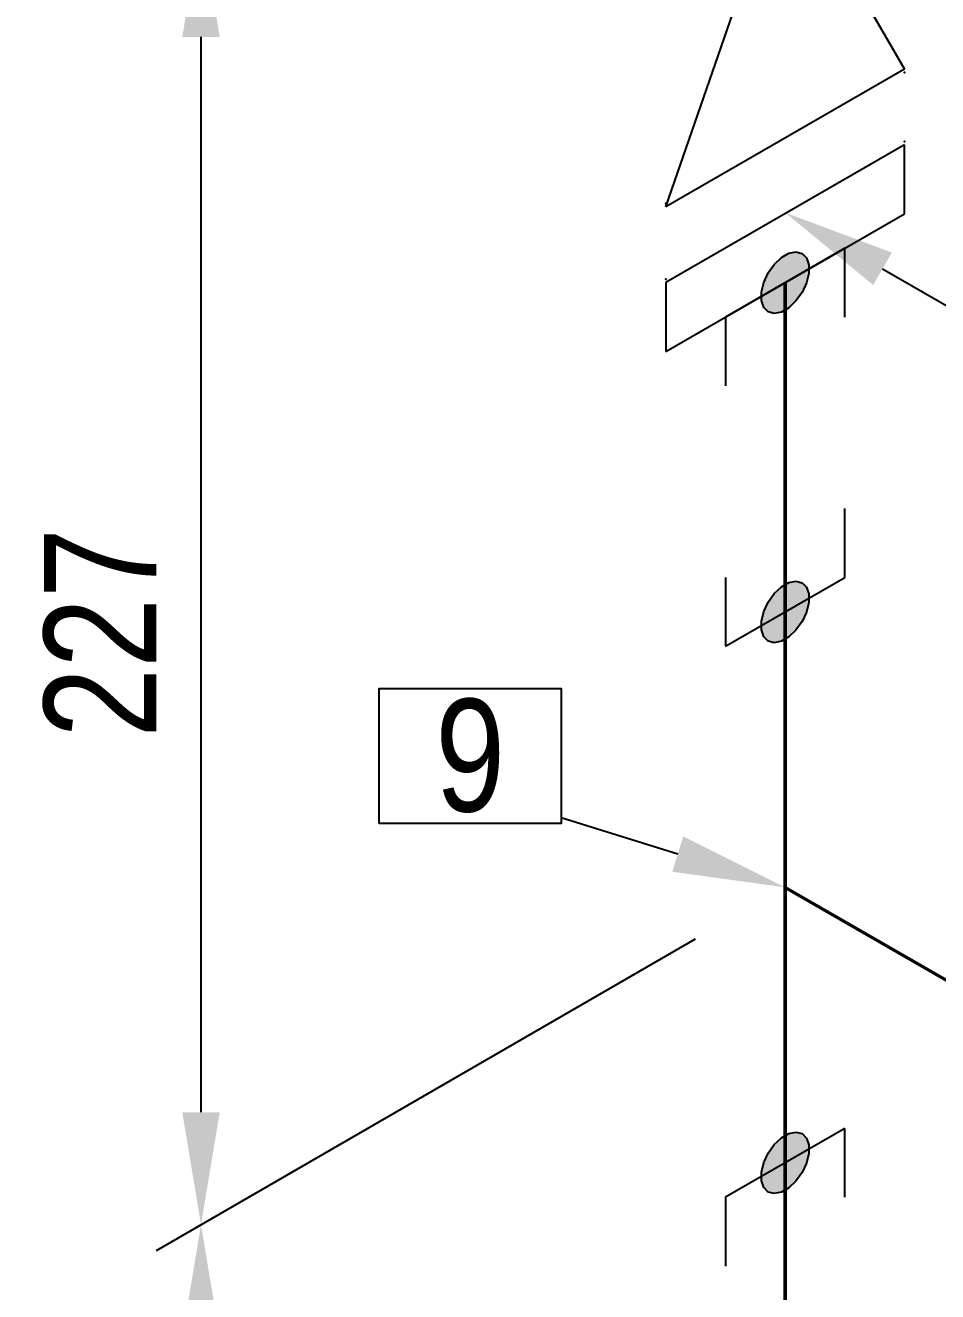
# Model space of a CAD drawing. Header units: millimetres. Extents: x 0 to 594, y 0 to 420.
# Drawn here: x 158.79 to 179.08, y 180.59 to 208.74 of the extents above; entities that cross this region are included whole.
import ezdxf
from ezdxf import colors
from ezdxf.entities.mleader import LeaderData, LeaderLine
from ezdxf.enums import TextEntityAlignment as Align
from ezdxf.math import Vec2, Vec3

# ---------------------------------------------------------------- set-up
doc = ezdxf.new("R2010")
doc.units = ezdxf.units.MM
doc.header["$LTSCALE"] = 0.25
for name, color, linetype in [('밸브', 4, 'Continuous'), ('용접', 1, 'Continuous'), ('주석', 7, 'Continuous'), ('치수', 1, 'Continuous')]:
    doc.layers.add(name, color=color, linetype=linetype)
doc.layers.add('파이프 작은 보어', color=30, linetype='Continuous', lineweight=50)
doc.styles.add('AdskIsoAnnotation', font='arial.ttf', dxfattribs={"width": 0.8, "height": 1})
doc.styles.add('AdskIsoMetric', font='arial.ttf', dxfattribs={"width": 0.8, "height": 2.5})
doc.styles.add('AdskIsoMetric-30', font='arial.ttf', dxfattribs={"width": 0.8, "height": 2.5})
doc.styles.get("Standard").update_dxf_attribs({"font": 'arial.ttf'})
doc.dimstyles.new('AdskIsoMetric', dxfattribs={"dimtxt": 2.5, "dimasz": 2.5, "dimexe": 1, "dimexo": 2, "dimgap": 0.8, "dimtad": 1, "dimdec": 0, "dimrnd": 1, "dimzin": 0, "dimdsep": 46, "dimtxsty": 'AdskIsoMetric', "dimcen": 0, "dimclrt": 7, "dimadec": 0, "dimazin": 0, "dimtfac": 1, "dimtdec": 0, "dimtmove": 1, "dimatfit": 3, "dimfxl": 0, "dimfrac": 2, "dimtolj": 1, "dimtzin": 0, "dimarcsym": 0})

# ---------------------------------------------------------------- blocks, each defined once
blk = doc.blocks.new('플랜지-1-IsoRight')
at = {"color": 0, "linetype": 'ByBlock', "lineweight": -2}
blk.add_wipeout([(0.044194173824159216, 0.17860862707794006), (-0.044194173824159244, 0.22963966338592295), (-0.044194173824159244, -0.17860862707794012), (0.044194173824159216, -0.2296396633859229)], dxfattribs=at)
at = {"color": 0, "linetype": 'ByBlock', "lineweight": -2, "extrusion": (0.7071067811865476, 0.408248290463863, -0.5773502691896257)}
for p, q in [((0.04419417382415923, 0.1786086270779401), (-0.04419417382415923, 0.2296396633859229)), ((-0.04419417382415923, 0.2296396633859229), (-0.04419417382415923, -0.1786086270779401)), ((0.04419417382415923, -0.2296396633859229), (0.04419417382415923, 0.1786086270779401)), ((-0.04419417382415923, -0.1786086270779401), (0.04419417382415923, -0.2296396633859229))]:
    blk.add_line(p, q, dxfattribs=at)
at = {"color": 0, "linetype": 'ByBlock', "lineweight": -2}
blk.add_wipeout([(0.044194173824159216, 0.17860862707794006), (-0.044194173824159244, 0.22963966338592295), (-0.044194173824159244, -0.17860862707794012), (0.044194173824159216, -0.2296396633859229)], dxfattribs=at)
at = {"color": 0, "linetype": 'ByBlock', "lineweight": -2, "extrusion": (0.7071067811865476, 0.408248290463863, -0.5773502691896257)}
for p, q in [((0.04419417382415923, 0.1786086270779401), (-0.04419417382415923, 0.2296396633859229)), ((-0.04419417382415923, 0.2296396633859229), (-0.04419417382415923, -0.1786086270779401)), ((0.04419417382415923, -0.2296396633859229), (0.04419417382415923, 0.1786086270779401)), ((-0.04419417382415923, -0.1786086270779401), (0.04419417382415923, -0.2296396633859229))]:
    blk.add_line(p, q, dxfattribs=at)
blk = doc.blocks.new('볼 밸브-1-IsoRight')
at = {"color": 0, "linetype": 'ByBlock', "lineweight": -2, "extrusion": (0.7071067811865476, 0.408248290463863, -0.5773502691896257)}
for p, q in [((-0.1005874048326692, 0.1163530573035437), (-0.3535533905862022, 0.4082482904577395)), ((-0.3535533905862022, 0.4082482904577395), (-0.3535533905862023, -2.041971206370991e-12)), ((0.1006348176480118, 6.81143462079328e-05), (0.3535533905932738, -2.040790848612922e-12)), ((-0.3535533905862023, -2.041971206370991e-12), (-0.1006347621483478, -6.82743933664705e-05)), ((0.3535533905932738, -2.040790848612922e-12), (0.3535533905932738, -0.4082482904618222)), ((0.1125395395231741, -0.06497473343818105), (0.1125395395231741, -0.06497473343818105)), ((0.3535533905932738, -0.4082482904618222), (0.1006820197096957, -0.116189436065043))]:
    blk.add_line(p, q, dxfattribs=at)
at = {"linetype": 'ByBlock', "extrusion": (-1.922962686383564e-16, -1.110223024625157e-16, -0.9999999999999997)}
for centre, start_param, end_param in [((3.535769712332928e-12, -2.041302889302434e-12), -0.7853981633974483, 2.356194490192345), ((3.535769712332928e-12, -2.041274034724402e-12), 2.356194490192345, 5.497787143782137)]:
    blk.add_ellipse(centre, major_axis=(-0.07957747154594771, 0.1378322238554481), ratio=0.5773502691896256, start_param=start_param, end_param=end_param, dxfattribs=at)
blk = doc.blocks.new('개스킷-1-IsoRight')
at = {"color": 0, "linetype": 'ByBlock', "lineweight": -2, "extrusion": (1, 0, 0)}
for p in [(-0.04419417382415923, 0.2296396633859229), (0.04419417382415922, 0.1786086270779401), (-0.05293575327064105, -0.1735616738313713), (0.04419417382415925, -0.229639663385923)]:
    blk.add_point(p, dxfattribs=at)
blk = doc.blocks.new('*D94')
at = {"layer": 'Defpoints', "color": 0}
for p in [(175.6901084671986, 189.5781647734514), (216.5235155812961, 181.0029861842233), (216.5235155812904, 166.0029861842261)]:
    blk.add_point(p, dxfattribs=at)
at = {"layer": '치수', "color": 0, "lineweight": -2}
blk.add_line((177.8551719766658, 203.3281647734499), (214.3584520718344, 182.2529861842224), dxfattribs=at)
at = {"layer": '치수', "color": 0}
for points in [[(178.063505309999, 203.6890086916935), (177.6468386433327, 202.9673208552063), (175.6901084672042, 204.5781647734489)], [(214.5667854051676, 182.613830102466), (214.1501187385012, 181.8921422659787), (216.5235155812961, 181.0029861842233)]]:
    blk.add_solid(points, dxfattribs=at)
at = {"layer": '치수', "color": 7, "insert": (199.1863983601029, 193.6294727469267), "char_height": 2.5, "attachment_point": 5, "rotation": 330.0000000000263, "style": 'AdskIsoMetric-30'}
blk.add_mtext('\\A1;335', dxfattribs=at)
blk = doc.blocks.new('*D95')
at = {"layer": 'Defpoints', "color": 0}
for p in [(173.0384580377722, 216.9505479272963), (175.6901084671986, 189.5781647734514), (162.6997274104281, 182.078164773451)]:
    blk.add_point(p, dxfattribs=at)
at = {"layer": '치수', "color": 0, "lineweight": -2}
for p, q in [((171.0384580377722, 215.7958473889173), (161.6997274104281, 210.4041287473322)), ((162.6997274104281, 208.4814790165216), (162.6997274104281, 184.578164773451)), ((173.6901084671986, 188.4234642350724), (161.6997274104281, 181.5008145042615))]:
    blk.add_line(p, q, dxfattribs=at)
at = {"layer": '치수', "color": 0}
for points in [[(162.2830607437614, 208.4814790165216), (163.1163940770948, 208.4814790165216), (162.6997274104281, 210.9814790165216)], [(162.2830607437615, 184.578164773451), (163.1163940770948, 184.578164773451), (162.6997274104281, 182.078164773451)]]:
    blk.add_solid(points, dxfattribs=at)
at = {"layer": '치수', "color": 7, "insert": (160.4547444047954, 195.2336803523584), "char_height": 2.5, "attachment_point": 5, "rotation": 90, "style": 'AdskIsoMetric-30'}
blk.add_mtext('\\A1;227', dxfattribs=at)
blk = doc.blocks.new('*D96')
at = {"layer": 'Defpoints', "color": 0}
for p in [(175.6901084671986, 189.5781647734514), (175.6901084671909, 147.0808471797044), (162.6997274104281, 139.5808471797116)]:
    blk.add_point(p, dxfattribs=at)
at = {"layer": '치수', "color": 0, "lineweight": -2}
for p, q in [((173.6901084671986, 188.4234642350729), (161.6997274104281, 181.5008145042649)), ((162.6997274104281, 179.5781647734541), (162.6997274104281, 142.0808471797116)), ((173.6901084671909, 145.9261466413259), (161.6997274104281, 139.0034969105224))]:
    blk.add_line(p, q, dxfattribs=at)
at = {"layer": '치수', "color": 0}
for points in [[(162.2830607437615, 179.5781647734541), (163.1163940770948, 179.5781647734541), (162.6997274104281, 182.0781647734541)], [(162.2830607437615, 142.0808471797116), (163.1163940770948, 142.0808471797116), (162.6997274104281, 139.5808471797116)]]:
    blk.add_solid(points, dxfattribs=at)
at = {"layer": '치수', "color": 7, "insert": (160.4334278971679, 159.521057342538), "char_height": 2.5, "attachment_point": 5, "rotation": 90, "style": 'AdskIsoMetric-30'}
blk.add_mtext('\\A1;327', dxfattribs=at)
blk = doc.blocks.new('티-2-Iso2DSkew0')
at = {"color": 0, "linetype": 'ByBlock', "lineweight": -2, "extrusion": (0.7071067811862046, 0.408248290463962, -0.5773502691899758)}
for p, q in [((0, 0), (-3.280264948557488e-12, 6.123724356956126)), ((4.440892098500626e-16, -6.123724356946807), (0, 0)), ((0, 0), (5.303300858901679, -3.061862178478971))]:
    blk.add_line(p, q, dxfattribs=at)
blk = doc.blocks.new('SocketWeld-1-IsoRight')
blk.add_hatch(color=256).paths.add_polyline_path([(0.005530793552061862, 0.03712900250979031), (0.005745491398917849, 0.03692449524956867), (0.005960189245773835, 0.03671998798934702), (0.006174887092629819, 0.03651548072912537), (0.006389584939485805, 0.03631097346890373), (0.006604282786341792, 0.03610646620868208), (0.006818980633197778, 0.03590195894846045), (0.007033678480053763, 0.0356974516882388), (0.007248376326909748, 0.03549294442801715), (0.007463074173765733, 0.03528843716779551), (0.007677772020621718, 0.03508392990757386), (0.007892469867477703, 0.03487942264735222), (0.00810716771433369, 0.03467491538713058), (0.008321865561189674, 0.03447040812690894), (0.00853656340804566, 0.03426590086668729), (0.008751261254901648, 0.03406139360646564), (0.008965959101757633, 0.03385688634624399), (0.009180656948613617, 0.03365237908602235), (0.009395354795469605, 0.03344787182580071), (0.00961005264232559, 0.03324336456557907), (0.009824750489181576, 0.03303885730535742), (0.01003944833603756, 0.03283435004513578), (0.01025414618289355, 0.03262984278491413), (0.01046884402974953, 0.03242533552469249), (0.01068354187660552, 0.03222082826447084), (0.0108982397234615, 0.0320163210042492), (0.01111293757031749, 0.03181181374402756), (0.01132763541717348, 0.03160730648380591), (0.01154233326402946, 0.03140279922358427), (0.01175703111088545, 0.03119829196336262), (0.01197172895774143, 0.03099378470314098), (0.01218642680459742, 0.03078927744291934), (0.0124011246514534, 0.03058477018269769), (0.01261582249830939, 0.03038026292247605), (0.01283052034516538, 0.0301757556622544), (0.01304521819202136, 0.02997124840203276), (0.01325991603887735, 0.02976674114181112), (0.01347461388573333, 0.02956223388158947), (0.01368931173258932, 0.02935772662136782), (0.0139040095794453, 0.02915321936114618), (0.01411870742630129, 0.02894871210092454), (0.01433340527315728, 0.02874420484070289), (0.01454810312001326, 0.02853969758048125), (0.01476280096686925, 0.0283351903202596), (0.01497749881372523, 0.02813068306003796), (0.01519219666058122, 0.02792617579981631), (0.0154068945074372, 0.02772166853959467), (0.01562159235429319, 0.02751716127937303), (0.01583629020114918, 0.02731265401915138), (0.01605098804800516, 0.02710814675892974), (0.01605098804800515, 0.02710814675892975), (0.01623362094498464, 0.02684948573792589), (0.01641625384196413, 0.02659082471692202), (0.01659888673894361, 0.02633216369591817), (0.0167815196359231, 0.02607350267491431), (0.01696415253290259, 0.02581484165391045), (0.01714678542988208, 0.02555618063290659), (0.01732941832686156, 0.02529751961190273), (0.01751205122384105, 0.02503885859089887), (0.01769468412082054, 0.02478019756989501), (0.01787731701780002, 0.02452153654889115), (0.01805994991477951, 0.02426287552788729), (0.01824258281175899, 0.02400421450688343), (0.01842521570873848, 0.02374555348587958), (0.01860784860571797, 0.02348689246487572), (0.01879048150269746, 0.02322823144387186), (0.01897311439967694, 0.022969570422868), (0.01915574729665643, 0.02271090940186414), (0.01933838019363592, 0.02245224838086028), (0.0195210130906154, 0.02219358735985642), (0.01970364598759489, 0.02193492633885256), (0.01988627888457438, 0.0216762653178487), (0.02006891178155386, 0.02141760429684484), (0.02025154467853335, 0.02115894327584098), (0.02043417757551284, 0.02090028225483712), (0.02061681047249232, 0.02064162123383326), (0.02079944336947181, 0.02038296021282941), (0.0209820762664513, 0.02012429919182554), (0.02116470916343079, 0.01986563817082168), (0.02134734206041027, 0.01960697714981783), (0.02152997495738975, 0.01934831612881397), (0.02171260785436925, 0.01908965510781011), (0.02189524075134873, 0.01883099408680625), (0.02207787364832822, 0.01857233306580239), (0.0222605065453077, 0.01831367204479853), (0.02244313944228719, 0.01805501102379467), (0.02262577233926668, 0.01779635000279081), (0.02280840523624617, 0.01753768898178695), (0.02299103813322565, 0.01727902796078309), (0.02317367103020514, 0.01702036693977924), (0.02335630392718463, 0.01676170591877537), (0.02353893682416412, 0.01650304489777151), (0.0237215697211436, 0.01624438387676765), (0.02390420261812309, 0.01598572285576379), (0.02408683551510257, 0.01572706183475994), (0.02426946841208206, 0.01546840081375608), (0.02445210130906154, 0.01520973979275222), (0.02463473420604104, 0.01495107877174836), (0.02481736710302052, 0.0146924177507445), (0.025, 0.01443375672974064), (0.025, 0.01443375672974065), (0.02513269056666842, 0.01414626149088774), (0.02526538113333684, 0.01385876625203483), (0.02539807170000526, 0.01357127101318192), (0.02553076226667367, 0.013283775774329), (0.0256634528333421, 0.01299628053547609), (0.02579614340001051, 0.01270878529662318), (0.02592883396667893, 0.01242129005777027), (0.02606152453334735, 0.01213379481891736), (0.02619421510001577, 0.01184629958006445), (0.02632690566668419, 0.01155880434121154), (0.02645959623335261, 0.01127130910235863), (0.02659228680002103, 0.01098381386350571), (0.02672497736668944, 0.01069631862465281), (0.02685766793335786, 0.01040882338579989), (0.02699035850002628, 0.01012132814694698), (0.02712304906669471, 0.009833832908094068), (0.02725573963336312, 0.009546337669241158), (0.02738843020003154, 0.009258842430388246), (0.02752112076669996, 0.008971347191535334), (0.02765381133336838, 0.008683851952682425), (0.0277865019000368, 0.00839635671382951), (0.02791919246670522, 0.0081088614749766), (0.02805188303337364, 0.007821366236123688), (0.02818457360004206, 0.007533870997270775), (0.02831726416671047, 0.007246375758417863), (0.02844995473337889, 0.006958880519564954), (0.02858264530004731, 0.006671385280712042), (0.02871533586671573, 0.00638389004185913), (0.02884802643338415, 0.00609639480300622), (0.02898071700005257, 0.005808899564153308), (0.02911340756672099, 0.005521404325300396), (0.02924609813338941, 0.005233909086447484), (0.02937878870005783, 0.004946413847594573), (0.02951147926672625, 0.004658918608741662), (0.02964416983339467, 0.004371423369888747), (0.02977686040006309, 0.004083928131035838), (0.02990955096673151, 0.003796432892182925), (0.03004224153339992, 0.003508937653330014), (0.03017493210006834, 0.003221442414477103), (0.03030762266673676, 0.00293394717562419), (0.03044031323340518, 0.002646451936771278), (0.03057300380007361, 0.002358956697918367), (0.03070569436674202, 0.002071461459065457), (0.03083838493341044, 0.001783966220212544), (0.03097107550007885, 0.001496470981359632), (0.03110376606674728, 0.001208975742506724), (0.03123645663341569, 0.0009214805036538103), (0.03136914720008412, 0.0006339852648008957), (0.03150183776675253, 0.0003464900259479903), (0.03150183776675253, 0.0003464900259479977), (0.03157159732593483, 5.830260632207122e-05), (0.03164135688511714, -0.0002298848133038541), (0.03171111644429944, -0.0005180722329297834), (0.03178087600348176, -0.0008062596525557088), (0.03185063556266406, -0.001094447072181635), (0.03192039512184636, -0.00138263449180756), (0.03199015468102867, -0.001670821911433489), (0.03205991424021097, -0.001959009331059415), (0.03212967379939329, -0.00224719675068534), (0.03219943335857559, -0.002535384170311267), (0.03226919291775789, -0.002823571589937197), (0.0323389524769402, -0.003111759009563121), (0.0324087120361225, -0.003399946429189048), (0.03247847159530481, -0.003688133848814972), (0.03254823115448711, -0.003976321268440905), (0.03261799071366943, -0.00426450868806683), (0.03268775027285173, -0.004552696107692756), (0.03275750983203403, -0.004840883527318682), (0.03282726939121634, -0.005129070946944612), (0.03289702895039864, -0.005417258366570537), (0.03296678850958095, -0.005705445786196462), (0.03303654806876326, -0.005993633205822391), (0.03310630762794557, -0.006281820625448319), (0.03317606718712787, -0.006570008045074246), (0.03324582674631017, -0.006858195464700171), (0.03331558630549249, -0.007146382884326101), (0.03338534586467479, -0.007434570303952027), (0.03345510542385709, -0.007722757723577954), (0.0335248649830394, -0.008010945143203878), (0.03359462454222171, -0.008299132562829808), (0.03366438410140402, -0.008587319982455734), (0.03373414366058632, -0.00887550740208166), (0.03380390321976862, -0.009163694821707587), (0.03387366277895093, -0.009451882241333517), (0.03394342233813324, -0.009740069660959442), (0.03401318189731554, -0.01002825708058537), (0.03408294145649785, -0.01031644450021129), (0.03415270101568016, -0.01060463191983723), (0.03422246057486246, -0.01089281933946315), (0.03429222013404477, -0.01118100675908908), (0.03436197969322707, -0.011469194178715), (0.03443173925240938, -0.01175738159834093), (0.03450149881159169, -0.01204556901796686), (0.03457125837077399, -0.01233375643759278), (0.0346410179299563, -0.01262194385721871), (0.0347107774891386, -0.01291013127684464), (0.03478053704832091, -0.01319831869647057), (0.03485029660750322, -0.01348650611609649), (0.03492005616668552, -0.01377469353572242), (0.03492005616668552, -0.01377469353572241), (0.03492005616668552, -0.01403536334356855), (0.03492005616668552, -0.01429603315141468), (0.03492005616668552, -0.01455670295926082), (0.03492005616668552, -0.01481737276710695), (0.03492005616668552, -0.01507804257495309), (0.03492005616668552, -0.01533871238279922), (0.03492005616668552, -0.01559938219064536), (0.03492005616668552, -0.01586005199849149), (0.03492005616668552, -0.01612072180633763), (0.03492005616668552, -0.01638139161418376), (0.03492005616668552, -0.0166420614220299), (0.03492005616668552, -0.01690273122987604), (0.03492005616668552, -0.01716340103772217), (0.03492005616668552, -0.0174240708455683), (0.03492005616668552, -0.01768474065341444), (0.03492005616668552, -0.01794541046126058), (0.03492005616668552, -0.01820608026910672), (0.03492005616668552, -0.01846675007695285), (0.03492005616668552, -0.01872741988479899), (0.03492005616668552, -0.01898808969264512), (0.03492005616668552, -0.01924875950049125), (0.03492005616668552, -0.01950942930833739), (0.03492005616668552, -0.01977009911618353), (0.03492005616668552, -0.02003076892402966), (0.03492005616668552, -0.0202914387318758), (0.03492005616668552, -0.02055210853972194), (0.03492005616668552, -0.02081277834756807), (0.03492005616668552, -0.0210734481554142), (0.03492005616668552, -0.02133411796326034), (0.03492005616668552, -0.02159478777110648), (0.03492005616668552, -0.02185545757895262), (0.03492005616668552, -0.02211612738679876), (0.03492005616668552, -0.02237679719464489), (0.03492005616668552, -0.02263746700249102), (0.03492005616668552, -0.02289813681033716), (0.03492005616668552, -0.02315880661818329), (0.03492005616668552, -0.02341947642602943), (0.03492005616668552, -0.02368014623387556), (0.03492005616668552, -0.0239408160417217), (0.03492005616668552, -0.02420148584956783), (0.03492005616668552, -0.02446215565741397), (0.03492005616668552, -0.02472282546526011), (0.03492005616668552, -0.02498349527310624), (0.03492005616668552, -0.02524416508095238), (0.03492005616668552, -0.02550483488879852), (0.03492005616668552, -0.02576550469664465), (0.03492005616668552, -0.02602617450449079), (0.03492005616668552, -0.02628684431233692), (0.03492005616668552, -0.02654751412018305), (0.03492005616668552, -0.02654751412018305), (0.03485029660750322, -0.02675515013926407), (0.03478053704832091, -0.02696278615834509), (0.0347107774891386, -0.0271704221774261), (0.0346410179299563, -0.02737805819650713), (0.03457125837077399, -0.02758569421558814), (0.03450149881159169, -0.02779333023466916), (0.03443173925240937, -0.02800096625375018), (0.03436197969322707, -0.0282086022728312), (0.03429222013404477, -0.02841623829191222), (0.03422246057486246, -0.02862387431099324), (0.03415270101568016, -0.02883151033007426), (0.03408294145649785, -0.02903914634915527), (0.03401318189731554, -0.02924678236823629), (0.03394342233813324, -0.02945441838731731), (0.03387366277895094, -0.02966205440639834), (0.03380390321976862, -0.02986969042547935), (0.03373414366058632, -0.03007732644456037), (0.03366438410140402, -0.03028496246364139), (0.03359462454222172, -0.03049259848272241), (0.0335248649830394, -0.03070023450180343), (0.0334551054238571, -0.03090787052088445), (0.03338534586467479, -0.03111550653996547), (0.03331558630549249, -0.03132314255904649), (0.03324582674631017, -0.0315307785781275), (0.03317606718712787, -0.03173841459720853), (0.03310630762794557, -0.03194605061628954), (0.03303654806876326, -0.03215368663537056), (0.03296678850958096, -0.03236132265445158), (0.03289702895039864, -0.0325689586735326), (0.03282726939121634, -0.03277659469261361), (0.03275750983203404, -0.03298423071169464), (0.03268775027285173, -0.03319186673077566), (0.03261799071366942, -0.03339950274985667), (0.03254823115448711, -0.03360713876893769), (0.03247847159530481, -0.03381477478801871), (0.03240871203612251, -0.03402241080709974), (0.0323389524769402, -0.03423004682618075), (0.03226919291775789, -0.03443768284526177), (0.03219943335857559, -0.03464531886434279), (0.03212967379939329, -0.03485295488342381), (0.03205991424021097, -0.03506059090250482), (0.03199015468102867, -0.03526822692158585), (0.03192039512184636, -0.03547586294066687), (0.03185063556266406, -0.03568349895974789), (0.03178087600348175, -0.0358911349788289), (0.03171111644429944, -0.03609877099790992), (0.03164135688511714, -0.03630640701699094), (0.03157159732593484, -0.03651404303607196), (0.03150183776675253, -0.03672167905515298), (0.03150183776675253, -0.03672167905515297), (0.03136914720008412, -0.03685595642523602), (0.03123645663341569, -0.03699023379531906), (0.03110376606674727, -0.03712451116540209), (0.03097107550007885, -0.03725878853548513), (0.03083838493341044, -0.03739306590556817), (0.03070569436674202, -0.03752734327565121), (0.03057300380007361, -0.03766162064573425), (0.03044031323340518, -0.03779589801581729), (0.03030762266673677, -0.03793017538590034), (0.03017493210006834, -0.03806445275598337), (0.03004224153339993, -0.03819873012606641), (0.0299095509667315, -0.03833300749614945), (0.02977686040006309, -0.03846728486623249), (0.02964416983339467, -0.03860156223631554), (0.02951147926672625, -0.03873583960639857), (0.02937878870005783, -0.03887011697648161), (0.02924609813338941, -0.03900439434656465), (0.02911340756672099, -0.03913867171664769), (0.02898071700005257, -0.03927294908673074), (0.02884802643338415, -0.03940722645681378), (0.02871533586671573, -0.03954150382689681), (0.02858264530004731, -0.03967578119697986), (0.0284499547333789, -0.03981005856706289), (0.02831726416671048, -0.03994433593714593), (0.02818457360004206, -0.04007861330722898), (0.02805188303337364, -0.04021289067731201), (0.02791919246670522, -0.04034716804739506), (0.0277865019000368, -0.0404814454174781), (0.02765381133336838, -0.04061572278756113), (0.02752112076669996, -0.04075000015764418), (0.02738843020003155, -0.04088427752772722), (0.02725573963336313, -0.04101855489781026), (0.02712304906669471, -0.0411528322678933), (0.02699035850002629, -0.04128710963797634), (0.02685766793335787, -0.04142138700805938), (0.02672497736668945, -0.04155566437814241), (0.02659228680002102, -0.04168994174822546), (0.02645959623335261, -0.0418242191183085), (0.0263269056666842, -0.04195849648839153), (0.02619421510001577, -0.04209277385847458), (0.02606152453334735, -0.04222705122855762), (0.02592883396667893, -0.04236132859864066), (0.02579614340001051, -0.0424956059687237), (0.0256634528333421, -0.04262988333880674), (0.02553076226667368, -0.04276416070888978), (0.02539807170000526, -0.04289843807897282), (0.02526538113333684, -0.04303271544905586), (0.02513269056666842, -0.0431669928191389), (0.025, -0.04330127018922194), (0.025, -0.04330127018922193), (0.02481736710302052, -0.04334904490575781), (0.02463473420604103, -0.04339681962229371), (0.02445210130906154, -0.04344459433882959), (0.02426946841208206, -0.04349236905536547), (0.02408683551510258, -0.04354014377190136), (0.02390420261812309, -0.04358791848843723), (0.0237215697211436, -0.04363569320497312), (0.02353893682416411, -0.043683467921509), (0.02335630392718463, -0.04373124263804488), (0.02317367103020514, -0.04377901735458077), (0.02299103813322565, -0.04382679207111666), (0.02280840523624617, -0.04387456678765254), (0.02262577233926668, -0.04392234150418842), (0.02244313944228719, -0.0439701162207243), (0.0222605065453077, -0.04401789093726018), (0.02207787364832822, -0.04406566565379607), (0.02189524075134873, -0.04411344037033195), (0.02171260785436925, -0.04416121508686784), (0.02152997495738976, -0.04420898980340372), (0.02134734206041027, -0.04425676451993961), (0.02116470916343078, -0.04430453923647549), (0.0209820762664513, -0.04435231395301138), (0.02079944336947181, -0.04440008866954726), (0.02061681047249233, -0.04444786338608314), (0.02043417757551284, -0.04449563810261903), (0.02025154467853335, -0.0445434128191549), (0.02006891178155387, -0.04459118753569079), (0.01988627888457438, -0.04463896225222667), (0.01970364598759489, -0.04468673696876255), (0.0195210130906154, -0.04473451168529844), (0.01933838019363592, -0.04478228640183432), (0.01915574729665643, -0.04483006111837021), (0.01897311439967694, -0.04487783583490609), (0.01879048150269745, -0.04492561055144197), (0.01860784860571797, -0.04497338526797786), (0.01842521570873848, -0.04502115998451374), (0.018242582811759, -0.04506893470104963), (0.01805994991477951, -0.04511670941758551), (0.01787731701780002, -0.04516448413412139), (0.01769468412082054, -0.04521225885065728), (0.01751205122384105, -0.04526003356719316), (0.01732941832686156, -0.04530780828372905), (0.01714678542988207, -0.04535558300026492), (0.01696415253290259, -0.0454033577168008), (0.0167815196359231, -0.04545113243333669), (0.01659888673894361, -0.04549890714987258), (0.01641625384196413, -0.04554668186640846), (0.01623362094498464, -0.04559445658294435), (0.01605098804800516, -0.04564223129948022), (0.01605098804800516, -0.04564223129948022), (0.01583629020114918, -0.0455988268403484), (0.01562159235429319, -0.04555542238121656), (0.0154068945074372, -0.04551201792208474), (0.01519219666058122, -0.0454686134629529), (0.01497749881372523, -0.04542520900382108), (0.01476280096686925, -0.04538180454468926), (0.01454810312001326, -0.04533840008555743), (0.01433340527315728, -0.0452949956264256), (0.01411870742630129, -0.04525159116729377), (0.01390400957944531, -0.04520818670816194), (0.01368931173258932, -0.04516478224903011), (0.01347461388573333, -0.04512137778989828), (0.01325991603887735, -0.04507797333076645), (0.01304521819202136, -0.04503456887163462), (0.01283052034516538, -0.0449911644125028), (0.01261582249830939, -0.04494775995337097), (0.0124011246514534, -0.04490435549423914), (0.01218642680459742, -0.04486095103510732), (0.01197172895774143, -0.04481754657597548), (0.01175703111088545, -0.04477414211684366), (0.01154233326402946, -0.04473073765771183), (0.01132763541717348, -0.04468733319858), (0.01111293757031749, -0.04464392873944817), (0.0108982397234615, -0.04460052428031634), (0.01068354187660552, -0.04455711982118452), (0.01046884402974953, -0.04451371536205269), (0.01025414618289355, -0.04447031090292085), (0.01003944833603756, -0.04442690644378903), (0.009824750489181576, -0.04438350198465719), (0.00961005264232559, -0.04434009752552537), (0.009395354795469602, -0.04429669306639353), (0.009180656948613619, -0.04425328860726171), (0.008965959101757631, -0.04420988414812989), (0.008751261254901645, -0.04416647968899806), (0.008536563408045659, -0.04412307522986622), (0.008321865561189672, -0.04407967077073439), (0.00810716771433369, -0.04403626631160257), (0.0078924698674777, -0.04399286185247074), (0.007677772020621717, -0.04394945739333891), (0.007463074173765729, -0.04390605293420708), (0.007248376326909743, -0.04386264847507525), (0.007033678480053755, -0.04381924401594343), (0.006818980633197773, -0.04377583955681159), (0.006604282786341786, -0.04373243509767977), (0.006389584939485798, -0.04368903063854794), (0.006174887092629814, -0.04364562617941611), (0.005960189245773828, -0.04360222172028428), (0.005745491398917842, -0.04355881726115245), (0.005530793552061857, -0.04351541280202062), (0.005530793552061866, -0.04351541280202063), (0.005305046876467502, -0.04338507789809756), (0.005079300200873141, -0.0432547429941745), (0.004853553525278781, -0.04312440809025143), (0.00462780684968442, -0.04299407318632836), (0.004402060174090058, -0.04286373828240529), (0.004176313498495695, -0.04273340337848222), (0.003950566822901335, -0.04260306847455915), (0.003724820147306971, -0.04247273357063609), (0.003499073471712612, -0.04234239866671302), (0.003273326796118249, -0.04221206376278995), (0.003047580120523889, -0.04208172885886688), (0.002821833444929527, -0.04195139395494382), (0.002596086769335168, -0.04182105905102074), (0.002370340093740804, -0.04169072414709768), (0.002144593418146441, -0.04156038924317461), (0.001918846742552079, -0.04143005433925154), (0.001693100066957717, -0.04129971943532848), (0.001467353391363356, -0.04116938453140541), (0.001241606715768995, -0.04103904962748234), (0.001015860040174633, -0.04090871472355927), (0.000790113364580269, -0.0407783798196362), (0.0005643666889859084, -0.04064804491571314), (0.0003386200133915496, -0.04051771001179007), (0.0001128733377971855, -0.040387375107867), (-0.0001128733377971768, -0.04025704020394394), (-0.0003386200133915392, -0.04012670530002087), (-0.0005643666889859015, -0.03999637039609781), (-0.0007901133645802604, -0.03986603549217474), (-0.001015860040174624, -0.03973570058825166), (-0.001241606715768985, -0.0396053656843286), (-0.001467353391363347, -0.03947503078040553), (-0.00169310006695771, -0.03934469587648247), (-0.00191884674255207, -0.0392143609725594), (-0.002144593418146431, -0.03908402606863633), (-0.002370340093740793, -0.03895369116471326), (-0.002596086769335156, -0.03882335626079018), (-0.002821833444929516, -0.03869302135686712), (-0.003047580120523878, -0.03856268645294406), (-0.003273326796118241, -0.03843235154902098), (-0.003499073471712601, -0.03830201664509792), (-0.003724820147306965, -0.03817168174117486), (-0.003950566822901326, -0.03804134683725179), (-0.004176313498495687, -0.03791101193332871), (-0.004402060174090049, -0.03778067702940564), (-0.004627806849684413, -0.03765034212548259), (-0.004853553525278772, -0.03752000722155951), (-0.005079300200873136, -0.03738967231763644), (-0.005305046876467497, -0.03725933741371337), (-0.005530793552061857, -0.03712900250979032), (-0.00553079355206185, -0.03712900250979032), (-0.005745491398917837, -0.03692449524956867), (-0.005960189245773823, -0.03671998798934703), (-0.006174887092629807, -0.03651548072912537), (-0.006389584939485794, -0.03631097346890373), (-0.006604282786341779, -0.03610646620868209), (-0.006818980633197766, -0.03590195894846045), (-0.007033678480053751, -0.0356974516882388), (-0.007248376326909737, -0.03549294442801716), (-0.007463074173765722, -0.03528843716779551), (-0.007677772020621708, -0.03508392990757387), (-0.007892469867477693, -0.03487942264735223), (-0.008107167714333677, -0.03467491538713058), (-0.008321865561189665, -0.03447040812690894), (-0.00853656340804565, -0.03426590086668729), (-0.008751261254901634, -0.03406139360646565), (-0.008965959101757622, -0.033856886346244), (-0.009180656948613607, -0.03365237908602236), (-0.009395354795469595, -0.03344787182580072), (-0.00961005264232558, -0.03324336456557907), (-0.009824750489181567, -0.03303885730535742), (-0.01003944833603755, -0.03283435004513578), (-0.01025414618289354, -0.03262984278491414), (-0.01046884402974952, -0.0324253355246925), (-0.01068354187660551, -0.03222082826447085), (-0.0108982397234615, -0.03201632100424921), (-0.01111293757031748, -0.03181181374402756), (-0.01132763541717347, -0.03160730648380592), (-0.01154233326402945, -0.03140279922358428), (-0.01175703111088544, -0.03119829196336263), (-0.01197172895774143, -0.03099378470314099), (-0.01218642680459741, -0.03078927744291934), (-0.0124011246514534, -0.0305847701826977), (-0.01261582249830938, -0.03038026292247605), (-0.01283052034516537, -0.03017575566225441), (-0.01304521819202136, -0.02997124840203276), (-0.01325991603887734, -0.02976674114181112), (-0.01347461388573333, -0.02956223388158947), (-0.01368931173258931, -0.02935772662136783), (-0.0139040095794453, -0.02915321936114618), (-0.01411870742630128, -0.02894871210092454), (-0.01433340527315727, -0.02874420484070289), (-0.01454810312001326, -0.02853969758048125), (-0.01476280096686924, -0.02833519032025961), (-0.01497749881372523, -0.02813068306003796), (-0.01519219666058121, -0.02792617579981631), (-0.0154068945074372, -0.02772166853959467), (-0.01562159235429319, -0.02751716127937303), (-0.01583629020114917, -0.02731265401915139), (-0.01605098804800515, -0.02710814675892974), (-0.01605098804800515, -0.02710814675892975), (-0.01623362094498464, -0.02684948573792589), (-0.01641625384196413, -0.02659082471692203), (-0.01659888673894361, -0.02633216369591817), (-0.01678151963592309, -0.02607350267491431), (-0.01696415253290258, -0.02581484165391045), (-0.01714678542988207, -0.02555618063290659), (-0.01732941832686156, -0.02529751961190274), (-0.01751205122384104, -0.02503885859089888), (-0.01769468412082053, -0.02478019756989502), (-0.01787731701780002, -0.02452153654889116), (-0.0180599499147795, -0.0242628755278873), (-0.01824258281175899, -0.02400421450688344), (-0.01842521570873848, -0.02374555348587958), (-0.01860784860571796, -0.02348689246487572), (-0.01879048150269745, -0.02322823144387186), (-0.01897311439967694, -0.022969570422868), (-0.01915574729665642, -0.02271090940186414), (-0.01933838019363591, -0.02245224838086029), (-0.0195210130906154, -0.02219358735985642), (-0.01970364598759488, -0.02193492633885256), (-0.01988627888457437, -0.0216762653178487), (-0.02006891178155386, -0.02141760429684485), (-0.02025154467853334, -0.02115894327584099), (-0.02043417757551283, -0.02090028225483712), (-0.02061681047249232, -0.02064162123383327), (-0.0207994433694718, -0.02038296021282941), (-0.02098207626645129, -0.02012429919182555), (-0.02116470916343078, -0.01986563817082169), (-0.02134734206041027, -0.01960697714981783), (-0.02152997495738975, -0.01934831612881397), (-0.02171260785436924, -0.01908965510781011), (-0.02189524075134873, -0.01883099408680625), (-0.02207787364832821, -0.01857233306580239), (-0.0222605065453077, -0.01831367204479854), (-0.02244313944228719, -0.01805501102379467), (-0.02262577233926667, -0.01779635000279082), (-0.02280840523624616, -0.01753768898178695), (-0.02299103813322565, -0.01727902796078309), (-0.02317367103020514, -0.01702036693977924), (-0.02335630392718462, -0.01676170591877538), (-0.02353893682416411, -0.01650304489777152), (-0.02372156972114359, -0.01624438387676766), (-0.02390420261812308, -0.0159857228557638), (-0.02408683551510257, -0.01572706183475994), (-0.02426946841208206, -0.01546840081375608), (-0.02445210130906154, -0.01520973979275222), (-0.02463473420604103, -0.01495107877174836), (-0.02481736710302052, -0.0146924177507445), (-0.025, -0.01443375672974064), (-0.025, -0.01443375672974065), (-0.02513269056666841, -0.01414626149088774), (-0.02526538113333683, -0.01385876625203483), (-0.02539807170000525, -0.01357127101318192), (-0.02553076226667367, -0.01328377577432901), (-0.02566345283334209, -0.0129962805354761), (-0.02579614340001051, -0.01270878529662318), (-0.02592883396667893, -0.01242129005777028), (-0.02606152453334735, -0.01213379481891736), (-0.02619421510001577, -0.01184629958006445), (-0.02632690566668419, -0.01155880434121154), (-0.02645959623335261, -0.01127130910235863), (-0.02659228680002102, -0.01098381386350572), (-0.02672497736668944, -0.01069631862465281), (-0.02685766793335786, -0.0104088233857999), (-0.02699035850002628, -0.01012132814694698), (-0.0271230490666947, -0.009833832908094071), (-0.02725573963336312, -0.009546337669241161), (-0.02738843020003154, -0.009258842430388246), (-0.02752112076669996, -0.008971347191535337), (-0.02765381133336837, -0.008683851952682427), (-0.0277865019000368, -0.008396356713829514), (-0.02791919246670521, -0.008108861474976602), (-0.02805188303337364, -0.00782136623612369), (-0.02818457360004205, -0.007533870997270779), (-0.02831726416671047, -0.007246375758417868), (-0.02844995473337889, -0.006958880519564957), (-0.02858264530004731, -0.006671385280712045), (-0.02871533586671574, -0.006383890041859131), (-0.02884802643338415, -0.006096394803006223), (-0.02898071700005257, -0.00580889956415331), (-0.02911340756672099, -0.005521404325300399), (-0.02924609813338941, -0.00523390908644749), (-0.02937878870005783, -0.004946413847594573), (-0.02951147926672625, -0.004658918608741662), (-0.02964416983339466, -0.004371423369888756), (-0.02977686040006308, -0.00408392813103584), (-0.0299095509667315, -0.003796432892182928), (-0.03004224153339992, -0.003508937653330017), (-0.03017493210006834, -0.003221442414477106), (-0.03030762266673676, -0.002933947175624193), (-0.03044031323340518, -0.002646451936771281), (-0.0305730038000736, -0.002358956697918373), (-0.03070569436674202, -0.002071461459065457), (-0.03083838493341044, -0.001783966220212547), (-0.03097107550007885, -0.001496470981359638), (-0.03110376606674728, -0.001208975742506724), (-0.03123645663341569, -0.0009214805036538131), (-0.03136914720008412, -0.000633985264800902), (-0.03150183776675253, -0.0003464900259479903), (-0.03150183776675253, -0.0003464900259480006), (-0.03157159732593483, -5.830260632207406e-05), (-0.03164135688511714, 0.0002298848133038513), (-0.03171111644429944, 0.0005180722329297806), (-0.03178087600348176, 0.000806259652555706), (-0.03185063556266406, 0.001094447072181632), (-0.03192039512184636, 0.001382634491807557), (-0.03199015468102867, 0.001670821911433487), (-0.03205991424021098, 0.001959009331059412), (-0.03212967379939328, 0.002247196750685338), (-0.03219943335857559, 0.002535384170311264), (-0.03226919291775789, 0.00282357158993719), (-0.0323389524769402, 0.003111759009563118), (-0.0324087120361225, 0.003399946429189045), (-0.03247847159530481, 0.003688133848814969), (-0.03254823115448711, 0.003976321268440895), (-0.03261799071366943, 0.004264508688066828), (-0.03268775027285173, 0.004552696107692752), (-0.03275750983203403, 0.004840883527318679), (-0.03282726939121634, 0.005129070946944604), (-0.03289702895039864, 0.005417258366570534), (-0.03296678850958095, 0.005705445786196459), (-0.03303654806876326, 0.005993633205822385), (-0.03310630762794556, 0.006281820625448313), (-0.03317606718712787, 0.006570008045074243), (-0.03324582674631017, 0.006858195464700168), (-0.03331558630549248, 0.007146382884326095), (-0.03338534586467479, 0.00743457030395202), (-0.03345510542385709, 0.00772275772357795), (-0.0335248649830394, 0.008010945143203874), (-0.0335946245422217, 0.008299132562829803), (-0.03366438410140401, 0.008587319982455727), (-0.03373414366058632, 0.008875507402081656), (-0.03380390321976862, 0.009163694821707584), (-0.03387366277895093, 0.00945188224133351), (-0.03394342233813323, 0.009740069660959435), (-0.03401318189731554, 0.01002825708058536), (-0.03408294145649785, 0.01031644450021129), (-0.03415270101568015, 0.01060463191983722), (-0.03422246057486246, 0.01089281933946314), (-0.03429222013404476, 0.01118100675908907), (-0.03436197969322707, 0.011469194178715), (-0.03443173925240937, 0.01175738159834093), (-0.03450149881159168, 0.01204556901796685), (-0.03457125837077399, 0.01233375643759278), (-0.0346410179299563, 0.01262194385721871), (-0.0347107774891386, 0.01291013127684464), (-0.0347805370483209, 0.01319831869647056), (-0.03485029660750321, 0.01348650611609649), (-0.03492005616668552, 0.01377469353572242), (-0.03492005616668552, 0.0137746935357224), (-0.03492005616668552, 0.01403536334356854), (-0.03492005616668552, 0.01429603315141467), (-0.03492005616668552, 0.01455670295926081), (-0.03492005616668552, 0.01481737276710694), (-0.03492005616668552, 0.01507804257495308), (-0.03492005616668552, 0.01533871238279922), (-0.03492005616668552, 0.01559938219064535), (-0.03492005616668552, 0.01586005199849149), (-0.03492005616668551, 0.01612072180633762), (-0.03492005616668551, 0.01638139161418375), (-0.03492005616668551, 0.01664206142202989), (-0.03492005616668552, 0.01690273122987603), (-0.03492005616668552, 0.01716340103772216), (-0.03492005616668552, 0.0174240708455683), (-0.03492005616668552, 0.01768474065341444), (-0.03492005616668552, 0.01794541046126057), (-0.03492005616668551, 0.01820608026910671), (-0.03492005616668551, 0.01846675007695284), (-0.03492005616668552, 0.01872741988479898), (-0.03492005616668552, 0.01898808969264511), (-0.03492005616668552, 0.01924875950049125), (-0.03492005616668552, 0.01950942930833739), (-0.03492005616668552, 0.01977009911618352), (-0.03492005616668551, 0.02003076892402966), (-0.03492005616668552, 0.0202914387318758), (-0.03492005616668552, 0.02055210853972193), (-0.03492005616668552, 0.02081277834756807), (-0.03492005616668552, 0.0210734481554142), (-0.03492005616668552, 0.02133411796326034), (-0.03492005616668552, 0.02159478777110647), (-0.03492005616668552, 0.02185545757895261), (-0.03492005616668552, 0.02211612738679875), (-0.03492005616668552, 0.02237679719464488), (-0.03492005616668552, 0.02263746700249102), (-0.03492005616668552, 0.02289813681033715), (-0.03492005616668552, 0.02315880661818329), (-0.03492005616668552, 0.02341947642602943), (-0.03492005616668552, 0.02368014623387556), (-0.03492005616668552, 0.0239408160417217), (-0.03492005616668552, 0.02420148584956783), (-0.03492005616668552, 0.02446215565741397), (-0.03492005616668552, 0.0247228254652601), (-0.03492005616668552, 0.02498349527310624), (-0.03492005616668552, 0.02524416508095238), (-0.03492005616668552, 0.02550483488879851), (-0.03492005616668552, 0.02576550469664465), (-0.03492005616668552, 0.02602617450449078), (-0.03492005616668552, 0.02628684431233692), (-0.03492005616668552, 0.02654751412018305), (-0.03492005616668552, 0.02654751412018305), (-0.03485029660750322, 0.02675515013926406), (-0.03478053704832091, 0.02696278615834508), (-0.0347107774891386, 0.0271704221774261), (-0.0346410179299563, 0.02737805819650712), (-0.03457125837077399, 0.02758569421558814), (-0.03450149881159169, 0.02779333023466916), (-0.03443173925240938, 0.02800096625375018), (-0.03436197969322707, 0.02820860227283119), (-0.03429222013404477, 0.02841623829191221), (-0.03422246057486246, 0.02862387431099323), (-0.03415270101568016, 0.02883151033007425), (-0.03408294145649785, 0.02903914634915527), (-0.03401318189731554, 0.02924678236823629), (-0.03394342233813324, 0.02945441838731731), (-0.03387366277895094, 0.02966205440639833), (-0.03380390321976862, 0.02986969042547934), (-0.03373414366058632, 0.03007732644456037), (-0.03366438410140402, 0.03028496246364138), (-0.03359462454222172, 0.03049259848272241), (-0.0335248649830394, 0.03070023450180343), (-0.03345510542385709, 0.03090787052088444), (-0.03338534586467479, 0.03111550653996546), (-0.03331558630549249, 0.03132314255904648), (-0.03324582674631017, 0.0315307785781275), (-0.03317606718712787, 0.03173841459720851), (-0.03310630762794557, 0.03194605061628954), (-0.03303654806876326, 0.03215368663537056), (-0.03296678850958096, 0.03236132265445157), (-0.03289702895039865, 0.0325689586735326), (-0.03282726939121634, 0.03277659469261361), (-0.03275750983203404, 0.03298423071169463), (-0.03268775027285174, 0.03319186673077565), (-0.03261799071366943, 0.03339950274985667), (-0.03254823115448711, 0.03360713876893769), (-0.03247847159530481, 0.0338147747880187), (-0.03240871203612251, 0.03402241080709973), (-0.0323389524769402, 0.03423004682618074), (-0.03226919291775789, 0.03443768284526176), (-0.03219943335857559, 0.03464531886434279), (-0.03212967379939329, 0.0348529548834238), (-0.03205991424021098, 0.03506059090250482), (-0.03199015468102867, 0.03526822692158584), (-0.03192039512184636, 0.03547586294066686), (-0.03185063556266406, 0.03568349895974788), (-0.03178087600348175, 0.0358911349788289), (-0.03171111644429945, 0.03609877099790992), (-0.03164135688511714, 0.03630640701699094), (-0.03157159732593483, 0.03651404303607196), (-0.03150183776675253, 0.03672167905515297), (-0.03150183776675253, 0.03672167905515297), (-0.03136914720008412, 0.03685595642523601), (-0.03123645663341569, 0.03699023379531905), (-0.03110376606674728, 0.03712451116540209), (-0.03097107550007886, 0.03725878853548512), (-0.03083838493341044, 0.03739306590556817), (-0.03070569436674202, 0.03752734327565121), (-0.0305730038000736, 0.03766162064573425), (-0.03044031323340518, 0.03779589801581729), (-0.03030762266673676, 0.03793017538590033), (-0.03017493210006834, 0.03806445275598336), (-0.03004224153339993, 0.03819873012606641), (-0.02990955096673151, 0.03833300749614945), (-0.02977686040006309, 0.03846728486623249), (-0.02964416983339467, 0.03860156223631553), (-0.02951147926672625, 0.03873583960639857), (-0.02937878870005783, 0.03887011697648161), (-0.02924609813338941, 0.03900439434656465), (-0.02911340756672099, 0.03913867171664769), (-0.02898071700005258, 0.03927294908673073), (-0.02884802643338416, 0.03940722645681377), (-0.02871533586671574, 0.03954150382689681), (-0.02858264530004732, 0.03967578119697985), (-0.0284499547333789, 0.03981005856706289), (-0.02831726416671048, 0.03994433593714593), (-0.02818457360004206, 0.04007861330722897), (-0.02805188303337364, 0.04021289067731201), (-0.02791919246670522, 0.04034716804739506), (-0.0277865019000368, 0.04048144541747809), (-0.02765381133336839, 0.04061572278756113), (-0.02752112076669997, 0.04075000015764417), (-0.02738843020003155, 0.04088427752772721), (-0.02725573963336313, 0.04101855489781026), (-0.02712304906669471, 0.04115283226789329), (-0.02699035850002629, 0.04128710963797633), (-0.02685766793335787, 0.04142138700805937), (-0.02672497736668945, 0.04155566437814241), (-0.02659228680002103, 0.04168994174822545), (-0.02645959623335262, 0.0418242191183085), (-0.02632690566668419, 0.04195849648839153), (-0.02619421510001578, 0.04209277385847458), (-0.02606152453334736, 0.04222705122855762), (-0.02592883396667894, 0.04236132859864065), (-0.02579614340001052, 0.04249560596872369), (-0.0256634528333421, 0.04262988333880674), (-0.02553076226667368, 0.04276416070888978), (-0.02539807170000526, 0.04289843807897281), (-0.02526538113333684, 0.04303271544905585), (-0.02513269056666843, 0.0431669928191389), (-0.025, 0.04330127018922193), (-0.02500000000000001, 0.04330127018922193), (-0.02481736710302052, 0.04334904490575781), (-0.02463473420604104, 0.0433968196222937), (-0.02445210130906155, 0.04344459433882958), (-0.02426946841208206, 0.04349236905536547), (-0.02408683551510258, 0.04354014377190135), (-0.02390420261812309, 0.04358791848843723), (-0.0237215697211436, 0.04363569320497311), (-0.02353893682416412, 0.043683467921509), (-0.02335630392718463, 0.04373124263804488), (-0.02317367103020515, 0.04377901735458076), (-0.02299103813322565, 0.04382679207111665), (-0.02280840523624617, 0.04387456678765253), (-0.02262577233926669, 0.04392234150418842), (-0.0224431394422872, 0.0439701162207243), (-0.02226050654530771, 0.04401789093726018), (-0.02207787364832822, 0.04406566565379606), (-0.02189524075134874, 0.04411344037033195), (-0.02171260785436925, 0.04416121508686784), (-0.02152997495738977, 0.04420898980340372), (-0.02134734206041028, 0.0442567645199396), (-0.02116470916343079, 0.04430453923647548), (-0.0209820762664513, 0.04435231395301137), (-0.02079944336947181, 0.04440008866954725), (-0.02061681047249233, 0.04444786338608314), (-0.02043417757551284, 0.04449563810261901), (-0.02025154467853335, 0.0445434128191549), (-0.02006891178155387, 0.04459118753569079), (-0.01988627888457438, 0.04463896225222667), (-0.0197036459875949, 0.04468673696876256), (-0.01952101309061541, 0.04473451168529844), (-0.01933838019363592, 0.04478228640183432), (-0.01915574729665644, 0.04483006111837021), (-0.01897311439967695, 0.04487783583490609), (-0.01879048150269746, 0.04492561055144197), (-0.01860784860571797, 0.04497338526797785), (-0.01842521570873849, 0.04502115998451374), (-0.018242582811759, 0.04506893470104962), (-0.01805994991477951, 0.04511670941758551), (-0.01787731701780003, 0.04516448413412139), (-0.01769468412082054, 0.04521225885065727), (-0.01751205122384105, 0.04526003356719316), (-0.01732941832686157, 0.04530780828372904), (-0.01714678542988208, 0.04535558300026492), (-0.01696415253290259, 0.0454033577168008), (-0.0167815196359231, 0.04545113243333669), (-0.01659888673894362, 0.04549890714987258), (-0.01641625384196413, 0.04554668186640846), (-0.01623362094498464, 0.04559445658294434), (-0.01605098804800516, 0.04564223129948022), (-0.01605098804800516, 0.04564223129948022), (-0.01583629020114918, 0.04559882684034839), (-0.01562159235429319, 0.04555542238121656), (-0.01540689450743721, 0.04551201792208474), (-0.01519219666058122, 0.0454686134629529), (-0.01497749881372524, 0.04542520900382108), (-0.01476280096686925, 0.04538180454468925), (-0.01454810312001326, 0.04533840008555742), (-0.01433340527315728, 0.0452949956264256), (-0.0141187074263013, 0.04525159116729377), (-0.01390400957944531, 0.04520818670816194), (-0.01368931173258933, 0.04516478224903012), (-0.01347461388573334, 0.04512137778989828), (-0.01325991603887735, 0.04507797333076645), (-0.01304521819202136, 0.04503456887163462), (-0.01283052034516538, 0.0449911644125028), (-0.01261582249830939, 0.04494775995337097), (-0.01240112465145341, 0.04490435549423914), (-0.01218642680459742, 0.0448609510351073), (-0.01197172895774143, 0.04481754657597549), (-0.01175703111088545, 0.04477414211684366), (-0.01154233326402947, 0.04473073765771182), (-0.01132763541717348, 0.04468733319858), (-0.01111293757031749, 0.04464392873944817), (-0.01089823972346151, 0.04460052428031634), (-0.01068354187660552, 0.0445571198211845), (-0.01046884402974953, 0.04451371536205269), (-0.01025414618289355, 0.04447031090292085), (-0.01003944833603756, 0.04442690644378902), (-0.009824750489181577, 0.04438350198465719), (-0.009610052642325593, 0.04434009752552537), (-0.009395354795469605, 0.04429669306639354), (-0.009180656948613619, 0.04425328860726171), (-0.008965959101757633, 0.04420988414812988), (-0.008751261254901648, 0.04416647968899806), (-0.008536563408045662, 0.04412307522986622), (-0.008321865561189676, 0.04407967077073439), (-0.008107167714333691, 0.04403626631160257), (-0.007892469867477705, 0.04399286185247074), (-0.007677772020621719, 0.04394945739333891), (-0.007463074173765731, 0.04390605293420708), (-0.007248376326909747, 0.04386264847507526), (-0.00703367848005376, 0.04381924401594343), (-0.006818980633197776, 0.0437758395568116), (-0.006604282786341792, 0.04373243509767977), (-0.006389584939485802, 0.04368903063854794), (-0.006174887092629819, 0.04364562617941611), (-0.005960189245773833, 0.04360222172028429), (-0.005745491398917847, 0.04355881726115245), (-0.005530793552061861, 0.04351541280202063), (-0.005530793552061868, 0.04351541280202062), (-0.005305046876467505, 0.04338507789809756), (-0.005079300200873145, 0.04325474299417449), (-0.004853553525278782, 0.04312440809025143), (-0.004627806849684422, 0.04299407318632836), (-0.004402060174090058, 0.04286373828240529), (-0.004176313498495697, 0.04273340337848222), (-0.003950566822901336, 0.04260306847455915), (-0.003724820147306972, 0.04247273357063609), (-0.00349907347171261, 0.04234239866671302), (-0.003273326796118249, 0.04221206376278995), (-0.003047580120523889, 0.04208172885886688), (-0.002821833444929527, 0.04195139395494382), (-0.002596086769335164, 0.04182105905102074), (-0.002370340093740804, 0.04169072414709768), (-0.00214459341814644, 0.04156038924317461), (-0.001918846742552077, 0.04143005433925154), (-0.001693100066957717, 0.04129971943532848), (-0.001467353391363353, 0.04116938453140541), (-0.001241606715768994, 0.04103904962748234), (-0.00101586004017463, 0.04090871472355927), (-0.0007901133645802673, 0.0407783798196362), (-0.0005643666889859067, 0.04064804491571314), (-0.0003386200133915426, 0.04051771001179007), (-0.000112873337797182, 0.040387375107867), (0.0001128733377971803, 0.04025704020394394), (0.0003386200133915426, 0.04012670530002087), (0.0005643666889859067, 0.0399963703960978), (0.0007901133645802673, 0.03986603549217473), (0.00101586004017463, 0.03973570058825165), (0.001241606715768992, 0.0396053656843286), (0.001467353391363353, 0.03947503078040553), (0.001693100066957717, 0.03934469587648246), (0.001918846742552079, 0.03921436097255939), (0.00214459341814644, 0.03908402606863632), (0.002370340093740802, 0.03895369116471326), (0.002596086769335164, 0.03882335626079018), (0.002821833444929527, 0.03869302135686712), (0.003047580120523889, 0.03856268645294406), (0.003273326796118251, 0.03843235154902098), (0.003499073471712612, 0.03830201664509791), (0.003724820147306976, 0.03817168174117484), (0.003950566822901336, 0.03804134683725178), (0.004176313498495699, 0.03791101193332871), (0.004402060174090063, 0.03778067702940564), (0.004627806849684423, 0.03765034212548257), (0.004853553525278786, 0.03752000722155951), (0.005079300200873148, 0.03738967231763644), (0.005305046876467509, 0.03725933741371337)], flags=0)
at = {"color": 0, "linetype": 'ByBlock', "lineweight": -2, "extrusion": (0.7071067811865476, 0.408248290463863, -0.5773502691896257)}
for p, q in [((-2.081668171172169e-17, 0.1020620726159658), (-0.08838834764831845, 0.1530931089239486)), ((0, -0.1020620726159658), (-2.081668171172169e-17, 0.1020620726159658)), ((-0.03150183776675253, 0.03672167905515297), (-0.02500000000000001, 0.04330127018922193)), ((-0.02500000000000001, 0.04330127018922193), (-0.01605098804800516, 0.04564223129948022)), ((-0.01605098804800516, 0.04564223129948022), (-0.005530793552061868, 0.04351541280202062)), ((-0.005530793552061868, 0.04351541280202062), (0.005530793552061862, 0.03712900250979031)), ((-0.03492005616668552, 0.02654751412018305), (-0.03150183776675253, 0.03672167905515297)), ((-0.03492005616668552, 0.0137746935357224), (-0.03492005616668552, 0.02654751412018305)), ((0.005530793552061862, 0.03712900250979031), (0.01605098804800515, 0.02710814675892975)), ((0.01605098804800515, 0.02710814675892975), (0.025, 0.01443375672974065)), ((-0.03150183776675253, -0.0003464900259480006), (-0.03492005616668552, 0.0137746935357224)), ((0.025, 0.01443375672974065), (0.03150183776675253, 0.0003464900259479977)), ((0.03150183776675253, 0.0003464900259479977), (0.03492005616668552, -0.01377469353572241)), ((-0.025, -0.01443375672974065), (-0.03150183776675253, -0.0003464900259480006)), ((-0.01605098804800515, -0.02710814675892975), (-0.025, -0.01443375672974065)), ((0.03492005616668552, -0.01377469353572241), (0.03492005616668552, -0.02654751412018305)), ((-0.00553079355206185, -0.03712900250979032), (-0.01605098804800515, -0.02710814675892975)), ((0.005530793552061866, -0.04351541280202063), (-0.00553079355206185, -0.03712900250979032)), ((0.03150183776675253, -0.03672167905515297), (0.025, -0.04330127018922193)), ((0.03492005616668552, -0.02654751412018305), (0.03150183776675253, -0.03672167905515297)), ((-0.08838834764831845, -0.05103103630798288), (0, -0.1020620726159658)), ((0.01605098804800516, -0.04564223129948022), (0.005530793552061866, -0.04351541280202063)), ((0.025, -0.04330127018922193), (0.01605098804800516, -0.04564223129948022))]:
    blk.add_line(p, q, dxfattribs=at)
blk = doc.blocks.new('AnnoRect')
at = {"color": 0, "linetype": 'ByBlock', "lineweight": -2}
blk.add_wipeout([(-0.8095147142857141, -0.5999939999999999), (-0.8095147142857141, 0.5999939999999997), (0.8095147142857136, 0.5999939999999997), (0.8095147142857136, -0.5999939999999997)], dxfattribs=at)
blk.add_lwpolyline([(-0.8095147142857141, -0.5999939999999999), (-0.8095147142857141, 0.5999940000000001), (0.8095147142857141, 0.5999940000000004), (0.8095147142857141, -0.5999939999999997)], close=True, dxfattribs=at)
at = {"color": 0, "linetype": 'ByBlock', "lineweight": -2, "style": 'AdskIsoAnnotation', "width": 0.8}
blk.add_attdef('XX', text='', height=1, dxfattribs=at).set_placement((0, 0), align=Align.MIDDLE_CENTER)

msp = doc.modelspace()

# ---------------------------------------------------------------- linework, layer by layer
at = {"layer": '파이프 작은 보어'}
msp.add_lwpolyline([(175.6901084671952, 176.1355700201696), (175.6901084671952, 183.4544404165048)], dxfattribs=at)

# ---------------------------------------------------------------- block references
at = {"layer": '밸브', "xscale": 15, "yscale": 15, "zscale": 15, "rotation": 120}
msp.add_blockref('플랜지-1-IsoRight', (175.6901084671947, 203.7862250713557), dxfattribs=at)
at = {"layer": '용접', "xscale": 15, "yscale": 15, "zscale": 15}
for p, rotation in [((175.6901084671933, 195.7018891304078), 300.0000000000119), ((175.6901084671947, 183.454440416506), 120.0000000000119)]:
    msp.add_blockref('SocketWeld-1-IsoRight', p, dxfattribs=dict(at, rotation=rotation))
at = {"layer": '파이프 작은 보어'}
msp.add_blockref('티-2-Iso2DSkew0', (175.6901084671986, 189.5781647734513), dxfattribs=at)

# ---------------------------------------------------------------- dimensions: what is measured, and where the dimension line sits
at = {"layer": '치수'}
dim = msp.add_linear_dim(base=(162.6997274104281, 139.5808471797116), p1=(175.6901084671986, 189.5781647734513), p2=(175.6901084671908, 147.0808471797044), angle=270, text='327', dimstyle='AdskIsoMetric', override={"dimtad": 0, "dimlfac": 7.68301432860417, "dimtxsty": 'AdskIsoMetric-30', "dimse1": 0, "dimse2": 0, "dimsd1": 0, "dimsd2": 0, "dimtmove": 1}, dxfattribs=at)
dim.commit()
dim.dimension.update_dxf_attribs({"geometry": '*D96', "text_midpoint": (160.4334278971679, 159.521057342538), "dimtype": 160})

# ---------------------------------------------------------------- leaders
at = {"layer": '주석'}
ml = msp.add_multileader_mtext('Standard', dxfattribs=at)
ml.set_content('')
ml.set_leader_properties()
ml.build(insert=Vec2(0, 0))
ml.multileader.update_dxf_attribs({"dogleg_length": 0, "arrow_head_size": 2.5})
ctx = ml.context
ctx.base_point, ctx.arrow_head_size, ctx.plane_origin = Vec3(170.7069203276932, 191.1224677895712), 2.5, Vec3(44.65934675626499, -6.798160612936559e-07)
notes = []
notes.append((ctx, [(0, (1, 1, 0), (170.7069203276932, 191.1224677895712), (-1, 0), 0, [(0, [(175.690108467196, 189.5781647734513)], 0, [])])]))
ctx.mtext, ml.multileader.dxf.content_type = None, 0
for ctx, leaders in notes:
    for number, flags, end, landing, length, lines in leaders:
        leader = LeaderData()
        leader.index, (leader.has_last_leader_line, leader.has_dogleg_vector, leader.attachment_direction) = number, flags
        leader.last_leader_point, leader.dogleg_vector, leader.dogleg_length = Vec3(end), Vec3(landing), length
        for number, points, colour, breaks in lines:
            line = LeaderLine()
            line.index, line.vertices, line.color, line.breaks = number, Vec3.list(points), colors.encode_raw_color(colour), breaks
            leader.lines.append(line)
        ctx.leaders.append(leader)

# ---------------------------------------------------------------- next in the draw order: linework, layer by layer
at = {"layer": '파이프 작은 보어'}
msp.add_lwpolyline([(175.6901084671933, 195.7018891304072), (175.6901084671952, 203.0207595267387)], dxfattribs=at)

# ---------------------------------------------------------------- next in the draw order: block references
at = {"layer": '밸브', "xscale": 15, "yscale": 15, "zscale": 15}
for name, p, rotation in [('볼 밸브-1-IsoRight', (175.6901084671947, 212.3577546595621), 299.9999999999999), ('개스킷-1-IsoRight', (175.6901084671947, 205.3928604592876), 299.9999999999562)]:
    msp.add_blockref(name, p, dxfattribs=dict(at, rotation=rotation))
at = {"layer": '용접', "xscale": 15, "yscale": 15, "zscale": 15, "rotation": 119.9999999999799}
msp.add_blockref('SocketWeld-1-IsoRight', (175.6901084671947, 203.0207595267404), dxfattribs=at)

# ---------------------------------------------------------------- next in the draw order: dimensions: what is measured, and where the dimension line sits
at = {"layer": '치수'}
for base, p1, p2, angle, text, override, picture, middle in [((162.6997274104281, 182.078164773451), (173.0384580377721, 216.9505479272962), (175.6901084671986, 189.5781647734513), 270, '227', {"dimtad": 0, "dimlfac": 8.294882426709982, "dimtxsty": 'AdskIsoMetric-30', "dimse1": 0, "dimse2": 0, "dimsd1": 0, "dimsd2": 0, "dimtmove": 1}, '*D95', (160.4547444047954, 195.2336803523584)), ((216.5235155812961, 181.0029861842233), (175.6901084671986, 189.5781647734513), (216.5235155812904, 166.0029861842261), 330.0000000000263, '335', {"dimtad": 0, "dimlfac": 7.099793512332655, "dimtxsty": 'AdskIsoMetric-30', "dimse1": 1, "dimse2": 1, "dimsd1": 0, "dimsd2": 0, "dimtmove": 1}, '*D94', (199.1863983601029, 193.6294727469267))]:
    dim = msp.add_linear_dim(base=base, p1=p1, p2=p2, angle=angle, text=text, dimstyle='AdskIsoMetric', override=override, dxfattribs=at)
    dim.commit()
    dim.dimension.update_dxf_attribs({"geometry": picture, "text_midpoint": middle, "dimtype": 160})

# ---------------------------------------------------------------- next in the draw order: block references
at = {"layer": '주석'}
ref = msp.add_blockref('AnnoRect', (168.6831335419804, 192.4999843201863), dxfattribs=dict(at, xscale=2.5, yscale=2.5, zscale=2.5))
ref.add_attrib('XX_001', '9', (167.9096001176966, 191.2661848658889), dxfattribs={"layer": '0', "color": 0, "linetype": 'ByBlock', "lineweight": -2, "height": 2.5, "style": 'AdskIsoAnnotation', "width": 0.8})

doc.saveas('drawing.dxf')
